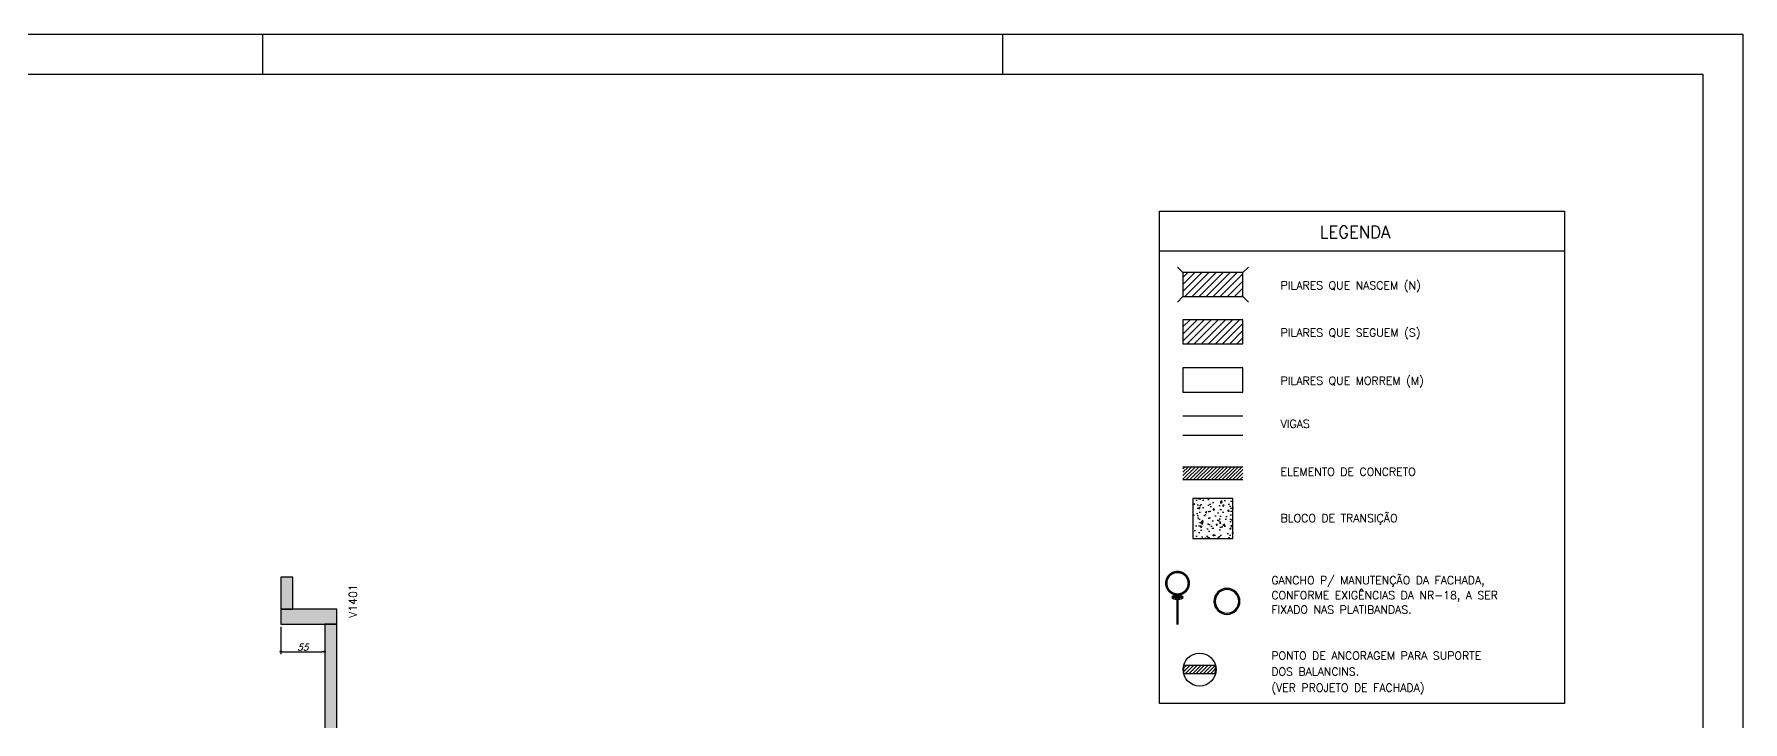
# Model space of a CAD drawing. Header units: millimetres. Extents: x -2290 to 5505, y -2157 to 2343.
# Drawn here: x 3370 to 5505, y 1484 to 2343 of the extents above; entities that cross this region are included whole.
import ezdxf
from ezdxf.enums import TextEntityAlignment as Align

# ---------------------------------------------------------------- set-up
doc = ezdxf.new("R2010")
doc.units = ezdxf.units.MM
doc.header["$LTSCALE"] = 50
doc.linetypes.add('DASHED', pattern=[0.75, 0.5, -0.25])
for name, color, linetype in [('6', 4, 'Continuous'), ('F-ARM', 6, 'Continuous'), ('F-AUX-RED', 1, 'Continuous'), ('F-BLOCOS', 3, 'Continuous'), ('F-CORTE', 4, 'Continuous'), ('F-COTAS', 106, 'Continuous'), ('F-DET_LINHA', 1, 'Continuous'), ('F-DET_TEXTO', 3, 'Continuous'), ('F-GANCHOS', 4, 'Continuous'), ('F-MARGEM', 1, 'Continuous'), ('F-PILARES', 170, 'Continuous'), ('F-PILARES-HACH', 174, 'Continuous'), ('F-SOLIDO-CORTE', 71, 'Continuous'), ('F-TEXTO', 6, 'Continuous'), ('F-TEXTO-YELLOW', 2, 'Continuous'), ('F-VIGAS', 3, 'Continuous')]:
    doc.layers.add(name, color=color, linetype=linetype)
doc.styles.add('8718-AE-BARR-FORM-R09$0$ROMANS', font='simplex.shx', dxfattribs={"oblique": 20})
doc.styles.add('CP-TEXT-INCL', font='simplex.shx', dxfattribs={"oblique": 20})
doc.styles.add('MCP', font='simplex.shx')
doc.styles.get("Standard").update_dxf_attribs({"font": 'simplex.shx'})
doc.dimstyles.new('CP-COTAS-50', dxfattribs={"dimscale": 0.64, "dimtxt": 12.5, "dimasz": 5, "dimexe": 5, "dimexo": 5, "dimgap": 2.5, "dimtad": 1, "dimdec": 1, "dimdsep": 46, "dimtxsty": 'CP-TEXT-INCL', "dimblk1": 'DOT', "dimblk2": 'DOT', "dimsah": 1, "dimcen": 9, "dimclrd": 256, "dimclre": 256, "dimclrt": 256, "dimadec": 0, "dimazin": 0, "dimtfac": 1, "dimtdec": 1, "dimtmove": 2, "dimatfit": 3, "dimldrblk": 'DOT', "dimfxl": 0, "dimtolj": 1, "dimarcsym": 0})
pattern_1 = [(45, (694.1350214111071, 3390.188555617353), (-4.419417382415922, 4.419417382415922), [])]

# ---------------------------------------------------------------- blocks, each defined once
blk = doc.blocks.new('A0-2L_900')
at = {"layer": 'F-MARGEM', "color": 2}
for p, q in [((118.9000000000058, 89.99999999999928), (118.9000000000058, 88.99999999999928)), ((137.4000000000058, 89.99999999999928), (137.4000000000058, 88.99999999999928))]:
    blk.add_line(p, q, dxfattribs=at)
blk.add_lwpolyline([(155.9000000000058, 0), (0, 0), (0, 89.99999999999928), (155.9000000000058, 89.99999999999928)], close=True, dxfattribs=at)
at = {"layer": 'F-MARGEM', "color": 7}
blk.add_lwpolyline([(2.5, 88.99999999999928), (154.9000000000058, 88.99999999999928), (154.9000000000058, 1), (2.5, 1)], close=True, dxfattribs=at)
blk = doc.blocks.new('_DOT')
at = {"color": 0, "linetype": 'ByBlock'}
blk.add_line((-0.5, 0), (-1, 0), dxfattribs=at)
at = {"color": 0, "linetype": 'ByBlock', "const_width": 0.5}
blk.add_lwpolyline([(-0.25, 0, 1), (0.25, 0, 1)], format="xyb", close=True, dxfattribs=at)
blk = doc.blocks.new('*D241')
at = {"layer": 'DEFPOINTS', "color": 0, "transparency": 16777216}
for p in [(3677.664562284761, 1605.5), (3732.664590284761, 1580.718891725955), (3732.664590284761, 1571.338768549482)]:
    blk.add_point(p, dxfattribs=at)
at = {"layer": 'F-COTAS', "lineweight": -2, "transparency": 16777216}
for p, q in [((3677.664562284761, 1602.3), (3677.664562284761, 1568.138768549482)), ((3680.864562284761, 1571.338768549482), (3729.464590284761, 1571.338768549482)), ((3732.664590284761, 1577.518891725955), (3732.664590284761, 1568.138768549482))]:
    blk.add_line(p, q, dxfattribs=at)
at = {"layer": 'F-COTAS', "lineweight": -2, "transparency": 16777216, "xscale": 3.2, "yscale": 3.2, "zscale": 3.2, "rotation": 180}
blk.add_blockref('_DOT', (3677.664562284761, 1571.338768549482), dxfattribs=at)
at = {"layer": 'F-COTAS', "lineweight": -2, "transparency": 16777216, "xscale": 3.2, "yscale": 3.2, "zscale": 3.2}
blk.add_blockref('_DOT', (3732.664590284761, 1571.338768549482), dxfattribs=at)
at = {"layer": 'F-COTAS', "transparency": 16777216, "insert": (3705.164576284761, 1576.938768549482), "char_height": 8, "attachment_point": 5, "style": 'CP-TEXT-INCL'}
blk.add_mtext('\\A1;55', dxfattribs=at)
blk = doc.blocks.new('A$C09335799')
at = {"layer": 'F-GANCHOS'}
h = blk.add_hatch(color=256, dxfattribs=at)
h.paths.add_polyline_path([(-5.499999999972715, 0, 1), (5.499999999972715, 0, 1)])
h.paths.add_polyline_path([(4.999999999972716, 0, -1), (-4.999999999972716, 0, -1)], flags=16)
for radius in [5.499999999972715, 4.999999999972716]:
    blk.add_circle((0, 0), radius, dxfattribs=at)
blk = doc.blocks.new('A$C5BD45F6F')
at = {"layer": 'F-GANCHOS'}
h = blk.add_hatch(color=256, dxfattribs=at)
edge = h.paths.add_edge_path()
edge.add_ellipse((0.100080595288091, 0.9759994802600431), major_axis=(-2.842672300364199, 6.312000478656985e-16), ratio=0.3435517059740819, start_angle=152.7964566486679, end_angle=253.9578941318277, ccw=False)
edge.add_spline(control_points=[(2.628319520574223, 0.5295416799190207), (2.456813922322908, 0.6989368384834052), (2.284798909984602, 0.7817106998970758), (1.978029657264415, 0.9154028263619693), (1.878426945166211, 0.9536475346358202), (1.788724818352421, 0.982369698895809)], knot_values=[3.70901316703416, 3.70901316703416, 3.70901316703416, 3.70901316703416, 3.826961586062067, 3.826961586062067, 3.975535740841141, 3.975535740841141, 3.975535740841141, 3.975535740841141], degree=3, periodic=0)
edge.add_spline(control_points=[(1.788724818352421, 0.982369698895809), (1.761387115026082, 0.9911230923028143), (1.734968970366026, 0.9989920392238218), (1.59110961171973, 1.039879388312784), (1.460314115116489, 1.070578582058033), (1.17884767322721, 1.123132682171899), (1.027595719324381, 1.145176397441219), (0.5961039490393887, 1.191703875758549), (0.3036085653948248, 1.205340593549863), (-0.2784302994496102, 1.19855920474015), (-0.5666978338776971, 1.178178448057224), (-1.098020004859791, 1.106798267911017), (-1.340760030154343, 1.055994100259113), (-1.556077259598169, 0.9925112939622522), (-1.572581886894113, 0.9874979877140504), (-1.588751703111484, 0.9824434786457914)], knot_values=[3.975535740841141, 3.975535740841141, 3.975535740841141, 3.975535740841141, 4.02081533798766, 4.02081533798766, 4.214669089913253, 4.214669089913253, 4.408522841838845, 4.408522841838845, 4.746247592597542, 4.746247592597542, 5.083972343356239, 5.083972343356239, 5.421697094114935, 5.421697094114935, 5.450325100072225, 5.450325100072225, 5.450325100072225, 5.450325100072225], degree=3, periodic=0)
edge.add_spline(control_points=[(-1.588751703111484, 0.9824434786457914), (-1.694777766802872, 0.9493008817737518), (-1.786408722453416, 0.9143867812647386), (-1.910303185168232, 0.8578126168167728), (-2.078514640163121, 0.7932906229018499), (-2.288874055253473, 0.6293179716715258), (-2.362978972725614, 0.556850616524116), (-2.404858724810765, 0.5143006493822213)], knot_values=[5.450325100072225, 5.450325100072225, 5.450325100072225, 5.450325100072225, 5.638039959797235, 5.638039959797235, 5.767465110611607, 5.767465110611607, 5.833240140130968, 5.833240140130968, 5.833240140130968, 5.833240140130968], degree=3, periodic=0)
edge.add_ellipse((0.100080595288091, 0.9759994802600431), major_axis=(-2.842672300364199, 6.312000478656985e-16), ratio=0.3435517059740819, start_angle=286.0421058681723, end_angle=388.21354316758703, ccw=False)
edge.add_arc((0.100080595288091, 8.11501009516428), 6.249999999999999, 262.7794690504404, 270.0000000000001)
edge.add_arc((0.100080595288091, 8.11501009516428), 6.250000000000001, 269.9999999999999, 277.2205309495595)
edge = h.paths.add_edge_path()
edge.add_spline(control_points=[(-1.588751703111484, 0.9824434786457914), (-1.517839682199337, 0.9619676003972017), (-1.442547553178883, 0.9424987428387794), (-1.137844110622609, 0.8728128208097132), (-0.8812885674524296, 0.8321985231211784), (-0.3405825381742034, 0.7809035025047706), (-0.05577358025402646, 0.7699755747535164), (0.5579254693275288, 0.7797544148691031), (0.8858494264750334, 0.807023275620395), (1.406042317448737, 0.8867494266137328), (1.610999596488909, 0.9311496250554683), (1.788724818346964, 0.9823696988980828)], knot_values=[0.872578049757283, 0.872578049757283, 0.872578049757283, 0.872578049757283, 0.9834970374127923, 0.9834970374127923, 1.300772689340089, 1.300772689340089, 1.618048341267387, 1.618048341267387, 1.991026004619881, 1.991026004619881, 2.268927333036339, 2.268927333036339, 2.268927333036339, 2.268927333036339], degree=3, periodic=0)
edge.add_spline(control_points=[(1.788724818352421, 0.982369698895809), (1.878426945166211, 0.9536475346358202), (1.978029657264415, 0.9154028263619693), (2.284798909984602, 0.7817106998970758), (2.456813922322908, 0.6989368384834052), (2.628319520574223, 0.5295416799190207)], knot_values=[3.709013167034159, 3.709013167034159, 3.709013167034159, 3.709013167034159, 3.857587321813233, 3.857587321813233, 3.97553574084114, 3.97553574084114, 3.97553574084114, 3.97553574084114], degree=3, periodic=0)
edge.add_ellipse((0.100080595288091, 0.9759994802600431), major_axis=(-2.842672300364199, 6.312000478656985e-16), ratio=0.3435517059740819, start_angle=28.21354316758709, end_angle=152.7964566486679, ccw=False)
edge.add_spline(control_points=[(-2.404858724810765, 0.5143006493822213), (-2.362978972725614, 0.556850616524116), (-2.288874055253473, 0.6293179716715258), (-2.078514640163121, 0.7932906229018499), (-1.910303185168232, 0.8578126168167728), (-1.786408722453416, 0.9143867812647386), (-1.694777766802872, 0.9493008817737518), (-1.588751703111484, 0.9824434786457914)], knot_values=[5.450325100072225, 5.450325100072225, 5.450325100072225, 5.450325100072225, 5.516100129591587, 5.516100129591587, 5.645525280405959, 5.645525280405959, 5.833240140130968, 5.833240140130968, 5.833240140130968, 5.833240140130968], degree=3, periodic=0)
blk.add_line((0.725080595288091, 1.86501009516428), (-0.524919404711909, 1.86501009516428), dxfattribs=at)
at = {"layer": 'F-GANCHOS', "const_width": 1.25}
blk.add_lwpolyline([(0.100080595288091, 2.413453878471728, -1), (0.100080595288091, 13.66345387847173, -1)], format="xyb", close=True, dxfattribs=at)
blk.add_lwpolyline([(0.1000805952880905, -12.63774605651111), (0.1000805952880905, 1.951998960520086)], dxfattribs=at)
at = {"layer": 'F-GANCHOS'}
blk.add_ellipse((0.100080595288091, 0.9759994802600431), major_axis=(-2.84267230036312, 1.844844774533972e-13), ratio=0.3435517059742123, dxfattribs=at)
for points, knots in [([(2.628319520574223, 0.5295416799190207), (2.456813922322908, 0.6989368384834052), (2.284798909984602, 0.7817106998970758), (1.925912540196805, 0.9381158203930227), (1.824349153852381, 0.9735886257910806), (1.59110961171973, 1.039879388312784), (1.460314115116489, 1.070578582058033), (1.17884767322721, 1.123132682171899), (1.027595719324381, 1.145176397441219), (0.5961039490393887, 1.191703875758549), (0.3036085653948248, 1.205340593549863), (-0.2784302994496102, 1.19855920474015), (-0.5666978338776971, 1.178178448057224), (-1.098020004859791, 1.106798267911017), (-1.340760030154343, 1.055994100259113), (-1.666403284938497, 0.959983447888817), (-1.775224856341083, 0.9194936913454512), (-1.910303185168232, 0.8578126168167728), (-2.078514640163121, 0.7932906229018499), (-2.288874055253473, 0.6293179716715258), (-2.362978972725614, 0.556850616524116), (-2.404858724810765, 0.5143006493822213)], [3.70901316703416, 3.70901316703416, 3.70901316703416, 3.70901316703416, 3.826961586062067, 3.826961586062067, 4.02081533798766, 4.02081533798766, 4.214669089913253, 4.214669089913253, 4.408522841838845, 4.408522841838845, 4.746247592597542, 4.746247592597542, 5.083972343356239, 5.083972343356239, 5.421697094114935, 5.421697094114935, 5.638039959797235, 5.638039959797235, 5.767465110611607, 5.767465110611607, 5.833240140130968, 5.833240140130968, 5.833240140130968, 5.833240140130968]), ([(-1.588751703111484, 0.9824434786457914), (-1.517839682199337, 0.9619676003972017), (-1.442547553178883, 0.9424987428387794), (-1.137844110622609, 0.8728128208097132), (-0.8812885674524296, 0.8321985231211784), (-0.3405825381742034, 0.7809035025047706), (-0.05577358025402646, 0.7699755747535164), (0.5579254693275288, 0.7797544148691031), (0.8858494264750334, 0.807023275620395), (1.406042317448737, 0.8867494266137328), (1.610999596488909, 0.9311496250554683), (1.788724818346964, 0.9823696988980828)], [0.872578049757283, 0.872578049757283, 0.872578049757283, 0.872578049757283, 0.9834970374127923, 0.9834970374127923, 1.300772689340089, 1.300772689340089, 1.618048341267387, 1.618048341267387, 1.991026004619881, 1.991026004619881, 2.268927333036339, 2.268927333036339, 2.268927333036339, 2.268927333036339])]:
    blk.add_open_spline(points, degree=3, knots=knots, dxfattribs=at)
blk = doc.blocks.new('PONTO ANCORAGEM_EST')
at = {"layer": 'F-ARM'}
h = blk.add_hatch(dxfattribs=at)
h.set_pattern_fill('ANSI31', color=2, scale=0.5)
h.set_pattern_definition([(45, (0, 0), (-1.122532015133644, 1.122532015133644), [])])
h.paths.add_polyline_path([(-1159.552875992094, 5937.0948102138), (-1179.552875992094, 5937.0948102138), (-1179.552875992094, 5932.0948102138), (-1159.552875992094, 5932.0948102138)])
at = {"layer": 'F-ARM', "color": 3, "elevation": -1.456707223973491e-07}
blk.add_lwpolyline([(-1179.552875992094, 5932.0948102138), (-1159.552875992094, 5932.0948102138), (-1159.552875992094, 5937.0948102138), (-1179.552875992094, 5937.0948102138)], close=True, dxfattribs=at)
at = {"layer": 'F-ARM', "color": 3}
blk.add_circle((-1169.552875992094, 5934.5948102138, -1.456707223973491e-07), 10.30776406404415, dxfattribs=at)

msp = doc.modelspace()

# ---------------------------------------------------------------- hatches: boundary and pattern name
at = {"layer": 'F-AUX-RED'}
h = msp.add_hatch(dxfattribs=at)
h.set_pattern_fill('ANSI31', color=256)
h.set_pattern_definition([(45, (1150.076641718143, 902.0469949153266), (-2.245064030267288, 2.245064030267288), [])])
h.paths.add_polyline_path([(4880.148810879252, 1801.975357929654), (4805.148810879252, 1801.975357929654), (4805.148810879252, 1786.235193861283), (4880.148810879252, 1786.235193861283)])
h = msp.add_hatch(dxfattribs=at)
h.set_pattern_fill('AR-CONC', color=256, scale=0.1)
h.set_pattern_definition([(49.99999999999999, (2432.317902857606, 2185.09201584471), (18.2184668996004, -1.593908553890309), [1.905, -20.955]), (355, (2432.317902857606, 2185.09201584471), (-3.524342142496934, 19.10568452390352), [1.524, -16.764058417]), (100.4514447, (2433.836103557606, 2184.95919049471), (14.69412470903533, 17.51177519121951), [1.61900088, -17.80902445999999]), (46.18420000000001, (2432.317902857606, 2190.17201584471), (27.10790408921299, -4.204232793272715), [2.8575, -31.4325]), (96.63555760999992, (2434.576892857606, 2189.82166584471), (23.7404134051503, 24.74261245977215), [2.428502314, -26.713560816]), (351.1841511700001, (2432.317902857606, 2190.17201584471), (23.74041340649771, 24.74261245855327), [2.285996707, -25.145973192]), (21, (2434.857902857606, 2188.90201584471), (15.16143912691325, -10.22651981870876), [1.905, -20.955]), (326.0000000000001, (2434.857902857606, 2188.90201584471), (6.180202834764708, 18.41879661223193), [1.524, -16.764]), (71.45144499999999, (2436.121356117606, 2188.04980585471), (21.34164192787162, 8.192276888590525), [1.61900088, -17.80899376]), (37.50000000000001, (2432.317902857606, 2185.09201584471), (0.3088603250591817, 8.455503887315311), [0, -16.5608, 0, -17.018, 0, -16.8275]), (7.499999999999999, (2432.317902857606, 2185.09201584471), (6.681966251030575, 10.01805748181195), [0, -9.7028, 0, -16.1798, 0, -6.413500000000001]), (327.5, (2426.653702857606, 2185.09201584471), (13.55905951668714, -0.5728743992673444), [0, -6.350000000000001, 0, -19.812, 0, -26.289]), (317.5, (2424.113702857606, 2185.09201584471), (14.81291813860181, 2.542649103333303), [0, -8.255, 0, -13.1572, 0, -18.669])])
h.paths.add_polyline_path([(4817.648810879252, 1762.556825121903), (4817.648810879252, 1712.556825121903), (4867.648810879252, 1712.556825121903), (4867.648810879252, 1762.556825121903)])
at = {"layer": 'F-PILARES-HACH'}
h = msp.add_hatch(dxfattribs=at)
h.set_pattern_fill('ANSI31', color=256, scale=50, style=0)
h.set_pattern_definition(pattern_1)
h.paths.add_polyline_path([(4805.148810879252, 2044.764971926457), (4805.148810879252, 2014.764971926457), (4880.148810879252, 2014.764971926457), (4880.148810879252, 2044.764971926457)])
h = msp.add_hatch(dxfattribs=at)
h.set_pattern_fill('ANSI31', color=256, scale=50, style=0)
h.set_pattern_definition(pattern_1)
h.paths.add_polyline_path([(4805.148810879252, 1985.739495142245), (4805.148810879252, 1955.739495142245), (4880.148810879252, 1955.739495142245), (4880.148810879252, 1985.739495142245)])
at = {"layer": 'F-SOLIDO-CORTE', "linetype": 'Continuous'}
for points in [[(3677.664590284761, 1645.6428), (3677.664590284761, 1624.5), (3680.282390284761, 1624.5), (3684.735990284761, 1624.5), (3692.664590284761, 1624.5), (3692.664590284761, 1645.6428), (3692.664590284761, 1651.0789), (3692.664590284761, 1664.5), (3691.657290284761, 1664.5), (3689.170490284761, 1664.5), (3677.664590284761, 1664.5), (3677.664590284761, 1657.5192)], [(3677.664590284761, 1611.1413), (3677.664590284761, 1605.5), (3689.880990284761, 1605.5), (3710.664590284761, 1605.5), (3747.664590284761, 1605.5), (3747.664590284761, 1608.8159), (3747.664590284761, 1614.4572), (3747.664590284761, 1624.5), (3735.448090284761, 1624.5), (3714.664490284761, 1624.5), (3677.664590284761, 1624.5), (3677.664590284761, 1614.4572)], [(3732.664590284761, 1525.4123), (3732.664590284761, 1520.3738), (3732.664590284761, 1438), (3735.340990284761, 1438), (3740.287790284761, 1438), (3747.664590284761, 1438), (3747.664590284761, 1520.3738), (3747.664590284761, 1525.4123), (3747.664590284761, 1555.2991), (3747.664590284761, 1605.5), (3744.988090284761, 1605.5), (3740.492490284761, 1605.5), (3732.664590284761, 1605.5), (3732.664590284761, 1575.6132)]]:
    msp.add_hatch(color=256, dxfattribs=at).paths.add_polyline_path(points, flags=16)

# ---------------------------------------------------------------- linework, layer by layer
at = {"layer": '6', "color": 4}
for p, q in [((4805.148810879252, 2044.764971926457), (4798.278295738103, 2051.635487067613)), ((4880.148810879252, 2044.764971926457), (4887.019326020408, 2051.635487067613)), ((4805.148810879252, 2014.764971926457), (4798.278295738103, 2007.894456785301)), ((4880.148810879252, 2014.764971926457), (4887.019326020408, 2007.894456785301))]:
    msp.add_line(p, q, dxfattribs=at)
at = {"layer": 'F-AUX-RED', "color": 2}
for points in [[(4880.148810879252, 1801.975357929654), (4805.148810879252, 1801.975357929654)], [(4805.148810879252, 1786.235193861283), (4880.148810879252, 1786.235193861283)]]:
    msp.add_lwpolyline(points, dxfattribs=at)
at = {"layer": 'F-BLOCOS', "linetype": 'Continuous'}
msp.add_lwpolyline([(4817.648810879252, 1762.556825121903), (4817.648810879252, 1712.556825121903), (4867.648810879252, 1712.556825121903), (4867.648810879252, 1762.556825121903), (4817.648810879252, 1762.556825121903)], dxfattribs=at)
at = {"layer": 'F-CORTE', "linetype": 'Continuous'}
for p, q in [((3689.170490284761, 1664.5), (3677.664590284761, 1664.5)), ((3677.664590284761, 1664.5), (3677.664590284761, 1645.6428)), ((3677.664590284761, 1645.6428), (3677.664590284761, 1624.5)), ((3691.657290284761, 1664.5), (3689.170490284761, 1664.5)), ((3692.664590284761, 1664.5), (3691.657290284761, 1664.5)), ((3692.664590284761, 1651.0789), (3692.664590284761, 1664.5)), ((3692.664590284761, 1645.6428), (3692.664590284761, 1651.0789)), ((3692.664590284761, 1624.5), (3692.664590284761, 1645.6428)), ((3677.664590284761, 1624.5), (3677.664590284761, 1611.1413)), ((3714.664490284761, 1624.5), (3692.664590284761, 1624.5)), ((3735.448090284761, 1624.5), (3714.664490284761, 1624.5)), ((3747.664590284761, 1624.5), (3735.448090284761, 1624.5)), ((3747.664590284761, 1614.4572), (3747.664590284761, 1624.5)), ((3677.664590284761, 1611.1413), (3677.664590284761, 1605.5)), ((3677.664590284761, 1605.5), (3689.880990284761, 1605.5)), ((3689.880990284761, 1605.5), (3710.664590284761, 1605.5)), ((3710.664590284761, 1605.5), (3732.664590284761, 1605.5)), ((3732.664590284761, 1605.5), (3732.664590284761, 1525.4123)), ((3747.664590284761, 1608.8159), (3747.664590284761, 1614.4572)), ((3747.664590284761, 1605.5), (3747.664590284761, 1608.8159)), ((3747.664590284761, 1555.2991), (3747.664590284761, 1605.5)), ((3747.664590284761, 1525.4123), (3747.664590284761, 1555.2991)), ((3732.664590284761, 1525.4123), (3732.664590284761, 1438)), ((3747.664590284761, 1520.3738), (3747.664590284761, 1525.4123)), ((3747.664590284761, 1438), (3747.664590284761, 1520.3738))]:
    msp.add_line(p, q, dxfattribs=at)
at = {"layer": 'F-DET_LINHA', "color": 1}
msp.add_line((5281.103619592245, 2071.718417936832), (4774.924930986997, 2071.718417936832), dxfattribs=at)
msp.add_lwpolyline([(4775.928133622529, 2121.718417931826), (5282.106822227778, 2121.718417931826), (5282.106822227778, 1506.687905507943), (4775.928133622529, 1506.687905507943)], close=True, dxfattribs=at)
at = {"layer": 'F-PILARES'}
for points in [[(4805.148810879252, 2014.764971926457), (4880.148810879252, 2014.764971926457), (4880.148810879252, 2044.764971926457), (4805.148810879252, 2044.764971926457)], [(4805.148810879252, 1955.739495142245), (4880.148810879252, 1955.739495142245), (4880.148810879252, 1985.739495142245), (4805.148810879252, 1985.739495142245)], [(4805.148810879252, 1895.683733318014), (4880.148810879252, 1895.683733318014), (4880.148810879252, 1925.683733318014), (4805.148810879252, 1925.683733318014)]]:
    msp.add_lwpolyline(points, close=True, dxfattribs=at)
at = {"layer": 'F-SOLIDO-CORTE', "linetype": 'Continuous'}
for p, q in [((3689.17049528476, 1664.5), (3677.664562284761, 1664.5)), ((3677.664562284761, 1664.5), (3677.664562284761, 1657.519179)), ((3677.664562284761, 1657.519179), (3677.664562284761, 1645.642819)), ((3677.664562284761, 1645.642819), (3677.664562284761, 1624.5)), ((3691.657308284761, 1664.5), (3689.17049528476, 1664.5)), ((3692.664562284761, 1664.5), (3691.657308284761, 1664.5)), ((3692.664562284761, 1651.078879), (3692.664562284761, 1664.5)), ((3692.664562284761, 1645.642819), (3692.664562284761, 1651.078879)), ((3692.664562284761, 1624.5), (3692.664562284761, 1645.642819)), ((3677.664562284761, 1624.5), (3680.282369284761, 1624.5)), ((3714.664495284761, 1624.5), (3677.664562284761, 1624.5)), ((3677.664562284761, 1624.5), (3677.664562284761, 1614.457161)), ((3680.282369284761, 1624.5), (3684.736005284761, 1624.5)), ((3684.736005284761, 1624.5), (3692.664562284761, 1624.5)), ((3735.448126284761, 1624.5), (3714.664495284761, 1624.5)), ((3747.664562284761, 1624.5), (3735.448126284761, 1624.5)), ((3747.664562284761, 1614.457161), (3747.664562284761, 1624.5)), ((3677.664562284761, 1614.457161), (3677.664562284761, 1611.141271)), ((3677.664562284761, 1611.141271), (3677.664562284761, 1605.5)), ((3677.664562284761, 1605.5), (3689.880998284761, 1605.5)), ((3689.880998284761, 1605.5), (3710.664628284761, 1605.5)), ((3710.664628284761, 1605.5), (3747.664562284761, 1605.5)), ((3740.492529284761, 1605.5), (3732.664562284761, 1605.5)), ((3732.664562284761, 1605.5), (3732.664562284761, 1575.613187)), ((3744.988131284761, 1605.5), (3740.492529284761, 1605.5)), ((3747.664562284761, 1605.5), (3744.988131284761, 1605.5)), ((3747.664562284761, 1608.81589), (3747.664562284761, 1614.457161)), ((3747.664562284761, 1605.5), (3747.664562284761, 1608.81589)), ((3747.664562284761, 1555.299119), (3747.664562284761, 1605.5)), ((3732.664562284761, 1575.613187), (3732.664562284761, 1525.412306)), ((3747.664562284761, 1525.412306), (3747.664562284761, 1555.299119)), ((3732.664562284761, 1525.412306), (3732.664562284761, 1520.373795)), ((3732.664562284761, 1520.373795), (3732.664562284761, 1438)), ((3747.664562284761, 1520.373795), (3747.664562284761, 1525.412306)), ((3747.664562284761, 1438), (3747.664562284761, 1520.373795))]:
    msp.add_line(p, q, dxfattribs=at)
at = {"layer": 'F-VIGAS'}
for points in [[(4880.148810879252, 1865.627971493783), (4805.148810879252, 1865.627971493783)], [(4805.148810879252, 1841.949602754403), (4880.148810879252, 1841.949602754403)]]:
    msp.add_lwpolyline(points, dxfattribs=at)

# ---------------------------------------------------------------- block references
at = {"layer": 'F-ARM', "xscale": 2, "yscale": 2, "zscale": 2}
msp.add_blockref('PONTO ANCORAGEM_EST', (7165.077300657776, -10320.18307422612, 2.913402568083256e-07), dxfattribs=at)
at = {"layer": 'F-GANCHOS', "linetype": 'DASHED', "xscale": -2.5, "yscale": 2.5, "zscale": 2.5}
msp.add_blockref('A$C5BD45F6F', (4798.563937207465, 1636.745511637939), dxfattribs=at)
at = {"layer": 'F-GANCHOS', "extrusion": (-2.207181049533765e-16, 2.465190328815661e-32, -1), "xscale": 2.952755905511811, "yscale": 2.952755905511811, "zscale": 2.952755905511811, "rotation": 90}
msp.add_blockref('A$C09335799', (-4860.082498164241, 1634.222411177681), dxfattribs=at)
at = {"layer": 'F-MARGEM', "xscale": 50, "yscale": 50, "zscale": 50}
msp.add_blockref('A0-2L_900', (-2290.232522147316, -2157.395731281277), dxfattribs=at)

# ---------------------------------------------------------------- texts
at = {"layer": 'F-DET_TEXTO', "color": 4, "style": '8718-AE-BARR-FORM-R09$0$ROMANS'}
msp.add_text('LEGENDA', height=14.99999999849999, dxfattribs=at).set_placement((4976.02995565229, 2088.034139552006))
at = {"layer": 'F-TEXTO', "color": 3, "style": 'MCP'}
for s, p in [('PILARES QUE NASCEM (N)', (4927.122830887439, 2023.880287485938)), ('PILARES QUE SEGUEM (S)', (4927.122830887439, 1964.854810701725)), ('PILARES QUE MORREM (M)', (4927.122830887439, 1904.799048877494)), ('VIGAS', (4927.122830887439, 1851.064918313883)), ('ELEMENTO DE CONCRETO', (4927.122830887439, 1791.009156489652)), ('BLOCO DE TRANSIÇÃO', (4927.122830887439, 1733.123279548954))]:
    msp.add_text(s, height=9.999999999999996, dxfattribs=at).set_placement(p)
at = {"layer": 'F-TEXTO', "color": 3}
for s, p in [('GANCHO P/ MANUTENÇÃO DA FACHADA,', (4915.53139889867, 1660.592268235612)), ('CONFORME EXIGÊNCIAS DA NR-18, A SER', (4915.53139889867, 1641.89484773008)), ('FIXADO NAS PLATIBANDAS.', (4915.53139889867, 1623.823186797598)), ('PONTO DE ANCORAGEM PARA SUPORTE', (4915.53139889867, 1566.392087532486)), ('DOS BALANCINS.', (4915.53139889867, 1546.392087532486)), ('(VER PROJETO DE FACHADA)', (4915.53139889867, 1526.392087532486))]:
    msp.add_text(s, height=10, dxfattribs=at).set_placement(p, align=Align.MIDDLE_LEFT)
at = {"layer": 'F-TEXTO-YELLOW', "linetype": 'Continuous', "style": 'MCP'}
msp.add_text('V1401', height=10, rotation=90, dxfattribs=at).set_placement((3772.886364733367, 1613.51704247185))

# ---------------------------------------------------------------- dimensions: what is measured, and where the dimension line sits
at = {"layer": 'F-COTAS'}
dim = msp.add_linear_dim(base=(3732.664590284761, 1571.338768549482), p1=(3677.664562284761, 1605.5), p2=(3732.664590284761, 1580.718891725955), dimstyle='CP-COTAS-50', override={"dimfxl": 7.5}, dxfattribs=at)
dim.commit()
dim.dimension.update_dxf_attribs({"geometry": '*D241', "text_midpoint": (3705.164576284761, 1576.938768549482)})

doc.saveas('drawing.dxf')
